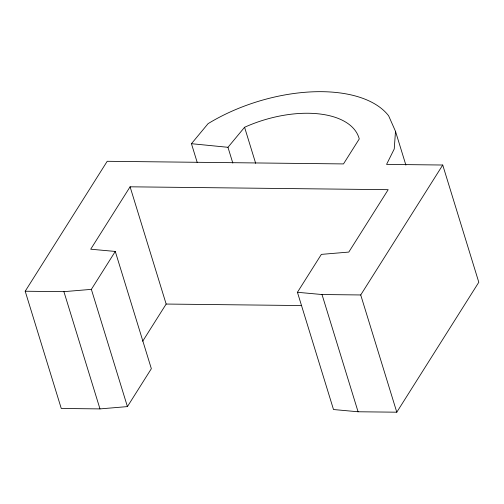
<?xml version="1.0" encoding="UTF-8"?>
<svg xmlns="http://www.w3.org/2000/svg" width="504" height="504" viewBox="0 0 504 504"><rect width="100%" height="100%" fill="white"/><g stroke="black" fill="none" stroke-linecap="round" stroke-linejoin="round"><path stroke-width="0.76" d="M191.451 143.697L208.064 123.669A123.133 64.518 -17.1 0 1 388.653 115.832L395.495 131.311L394.241 148.97L386.574 164.398L442.733 165.022L478.8 282.259L396.793 412.196L358.079 411.768L333.503 409.531L297.436 292.288L321.363 254.381L348.806 252.076L388.187 189.68L130.089 186.808L90.707 249.209L115.284 251.446L151.351 368.689L127.424 406.596L99.981 408.901L61.267 408.467L25.2 291.23L107.207 161.293L343.495 163.92L359.251 138.959A85.976 45.051 -17.1 0 0 244.579 127.273L227.966 147.3L191.451 143.697L197.228 162.49M127.424 406.596L91.363 289.359L115.284 251.446M142.695 341.221L166.156 304.051L130.089 186.808M396.793 412.196L360.725 294.96L442.733 165.022M25.2 291.23L63.913 291.659L91.363 289.359M297.436 292.288L322.012 294.531L360.725 294.96M166.156 304.051L301.499 305.55M395.495 131.311L405.896 165.129M322.012 294.531L358.079 411.768M244.579 127.273L255.673 163.34M227.966 147.3L232.823 163.082M63.913 291.659L99.981 408.901"/></g></svg>
